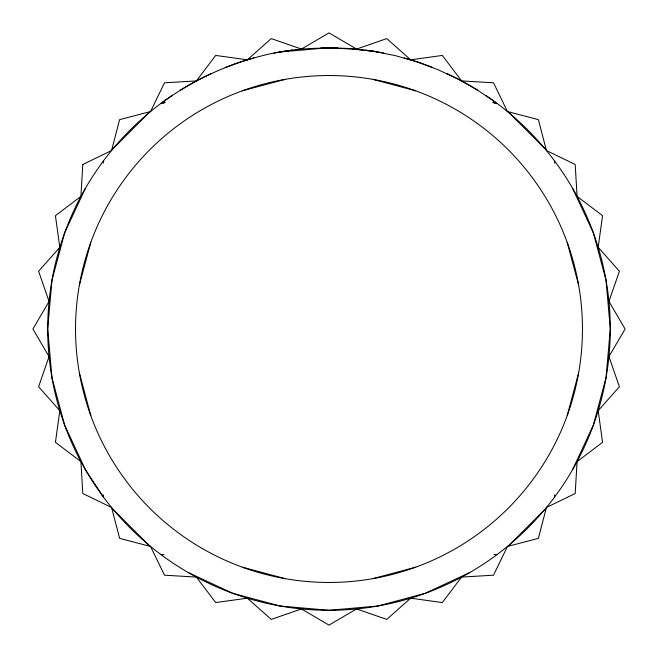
<?xml version="1.0" encoding="UTF-8"?>
<svg xmlns="http://www.w3.org/2000/svg" width="658" height="658" viewBox="0 0 658 658"><rect width="100%" height="100%" fill="white"/><g stroke="black" fill="none" stroke-linecap="round" stroke-linejoin="round"><path stroke-width="0.99" d="M79.388 284.988L90.82 242.309M567.18 415.691L578.612 373.012M85.392 188.352L64.673 232.792L51.982 280.152L47.705 329L51.982 377.848L64.673 425.208L85.392 469.647L103.372 496.987L103.372 494.931M572.608 469.647L593.327 425.208L606.018 377.848L610.295 329L606.018 280.152L593.327 232.792L572.608 188.352M113.513 148.19L148.19 113.513M509.81 544.487L544.487 509.81M485.843 95.492A281.295 281.295 0 0 1 495.787 102.483L496.987 103.372A281.295 281.295 0 0 1 537.306 518.035A281.295 281.295 0 0 1 120.694 518.035A281.295 281.295 0 0 1 161.013 103.372L162.213 102.483A281.295 281.295 0 0 1 172.157 95.492M469.647 572.608L425.208 593.327L377.848 606.018L329 610.295L280.152 606.018L232.792 593.327L188.352 572.608M242.309 90.82L284.988 79.388M373.012 578.612L415.691 567.18M280.152 51.982L329 47.705L351.29 48.593L373.448 51.242L395.318 55.634L416.777 61.753L437.677 69.551L457.902 78.976L477.305 89.982L495.787 102.483L492.702 102.483M165.298 102.483L162.213 102.483C192.284 80.556 226.558 64.574 262.682 55.634C300.385 45.961 339.536 46.685 377.848 51.982M161.013 103.372L163.941 103.372M494.059 103.372L496.987 103.372M161.013 554.628L163.941 554.628M494.059 554.628L496.987 554.628M373.012 79.388L415.691 90.82M242.309 567.18L284.988 578.612M509.81 113.513L544.487 148.19M113.513 509.81L148.19 544.487M567.18 242.309L578.612 284.988M79.388 373.012L90.82 415.691M554.628 161.013L554.628 163.069M554.628 494.931L554.628 496.987M103.372 161.013L103.372 163.069M180.481 90.113A281.295 281.295 0 0 1 211.021 73.638M225.168 67.568A281.295 281.295 0 0 1 253.832 57.937M274.139 53.109A281.295 281.295 0 0 1 292.563 50.074M295.59 49.695A281.295 281.295 0 0 1 297.605 49.465M320.907 47.82A281.295 281.295 0 0 1 337.093 47.82M360.395 49.465A281.295 281.295 0 0 1 362.41 49.695M365.437 50.074A281.295 281.295 0 0 1 383.861 53.109M404.168 57.937A281.295 281.295 0 0 1 432.832 67.568M446.979 73.638A281.295 281.295 0 0 1 477.519 90.113M82.801 164.492L80.918 196.397L55.437 215.684L59.82 247.342L38.592 271.236L49.062 301.43L32.9 329L49.062 356.57L38.592 386.764L59.82 410.658L55.437 442.316L80.918 461.603L82.801 493.508L111.556 507.45L119.624 538.376L150.55 546.444L164.492 575.199L196.397 577.082L215.684 602.563L247.342 598.18L271.236 619.408L301.43 608.938L329 625.1L356.57 608.938L386.764 619.408L410.658 598.18L442.316 602.563L461.603 577.082L493.508 575.199L507.45 546.444L538.376 538.376L546.444 507.45L575.199 493.508L577.082 461.603L602.563 442.316L598.18 410.658L619.408 386.764L608.938 356.57L625.1 329L608.938 301.43L619.408 271.236L598.18 247.342L602.563 215.684L577.082 196.397L575.199 164.492L546.444 150.55L538.376 119.624L507.45 111.556L493.508 82.801L461.603 80.918L442.316 55.437L410.658 59.82L386.764 38.592L356.57 49.062L329 32.9L301.43 49.062L271.236 38.592L247.342 59.82L215.684 55.437L196.397 80.918L164.492 82.801L150.55 111.556L119.624 119.624L111.556 150.55L82.801 164.492M202.269 548.509A253.462 253.462 0 0 0 582.462 329A253.462 253.462 0 0 0 202.269 109.491A253.462 253.462 0 0 0 202.269 548.509"/></g></svg>
